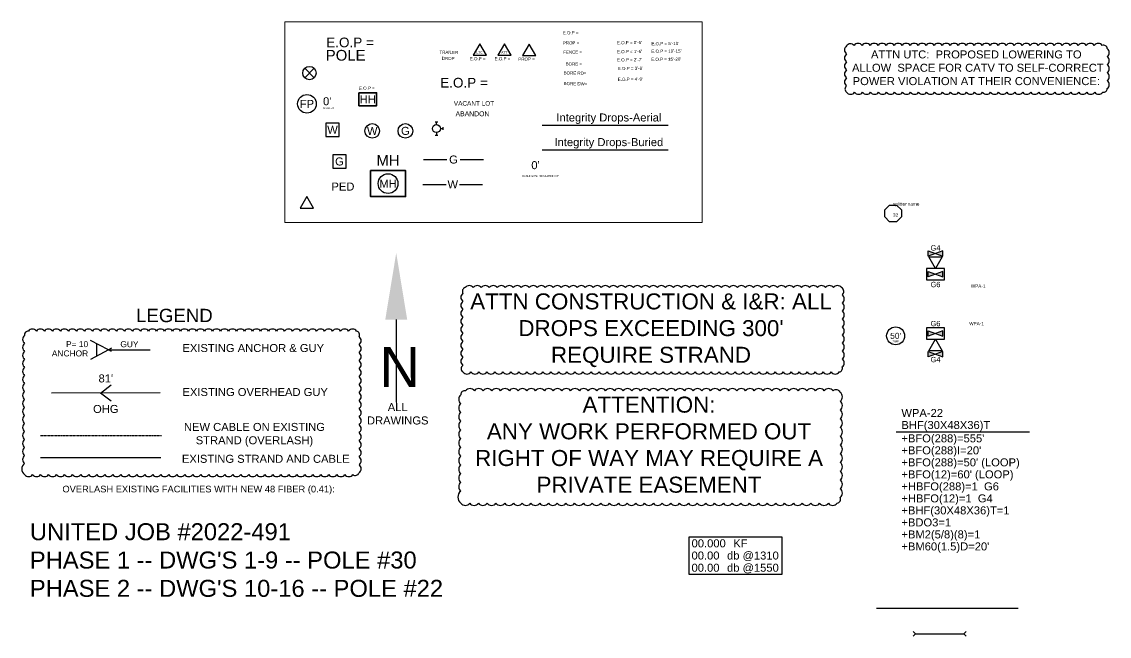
# Model space of a CAD drawing. Header units: inches. Extents: x 29 to 22121, y 36 to 12095.
# Drawn here: x 10843 to 11659, y 6903 to 7364 of the extents above; entities that cross this region are included whole.
import ezdxf
from ezdxf import colors
from ezdxf.entities.mleader import LeaderData, LeaderLine
from ezdxf.enums import TextEntityAlignment as Align
from ezdxf.math import Vec2, Vec3

# ---------------------------------------------------------------- set-up
doc = ezdxf.new("R2018")
doc.units = ezdxf.units.IN
doc.header["$MEASUREMENT"] = 0
doc.linetypes.add('DASHDOT', pattern=[1, 0.5, -0.25, 0, -0.25])
doc.linetypes.add('HIDDEN', pattern=[0.375, 0.25, -0.125])
doc.layers.add('ANNOTATIONS', color=1, linetype='Continuous', lineweight=25)
for name, color, linetype in [('Integrity Attachments-MR', 1, 'Continuous'), ('Integrity Cable-Aerial', 12, 'DASHDOT'), ('Integrity Drops-Aerial', 5, 'HIDDEN'), ('Integrity Drops-Buried', 32, 'HIDDEN'), ('Integrity Existing', 2, 'Continuous'), ('Integrity Map Coils-Buried', 4, 'Continuous'), ('Integrity Notes', 1, 'Continuous'), ('Integrity Pole-Units', 12, 'Continuous'), ('Integrity Proposed', 12, 'Continuous'), ('Integrity Roads-EOP', 250, 'Continuous')]:
    doc.layers.add(name, color=color, linetype=linetype)
doc.styles.add('New TextStyle_0', font='ARIALUNI.ttf', dxfattribs={"height": 0.2})
doc.styles.get("Standard").update_dxf_attribs({"font": 'arial.ttf'})
doc.linetypes.add('FENCELINE1', pattern='A,0.25,-0.1,[133,ltypeshp.shx,S=0.1,R=0,X=-0.1,Y=0],-0.1,1', length=1.45)

# ---------------------------------------------------------------- blocks, each defined once
blk = doc.blocks.new('dbLoss')
blk.add_lwpolyline([(34.71, -28.21), (-34.71, -28.21), (-34.71, 0), (34.71, 0)], close=True)
for s, p in [('KF', (-1.67, -7.96)), ('db @1310', (-6.37, -17.1)), ('db @1550', (-6.37, -26.24))]:
    blk.add_text(s, height=6).set_placement(p)
blk.add_attdef('LOCATION', text='', height=6).set_placement((0, 0), align=Align.BOTTOM_CENTER)
for tag, p in [('KF', (-7.3, -7.96)), ('DB1310', (-12, -17.1)), ('DB1550', (-12, -26.24))]:
    blk.add_attdef(tag, text='', height=6).set_placement(p, align=Align.RIGHT)
at = {"flags": 1}
for tag, p in [('SPLICES', (-5.55, -35.38)), ('CONNECTORS', (-5.55, -44.52)), ('SPLITTER', (-5.55, -53.66))]:
    blk.add_attdef(tag, text='', height=6, dxfattribs=at).set_placement(p, align=Align.RIGHT)
blk = doc.blocks.new('iClosure')
h = blk.add_hatch(color=256)
h.dxf.hatch_style = 1
h.paths.add_polyline_path([(0, 0), (-5.43, 1.97), (-5.43, -1.97)])
h.paths.add_polyline_path([(5.43, 1.97), (0, 0), (5.43, -1.97)])
blk.add_lwpolyline([(5.43, -1.97), (5.43, 1.97), (-5.43, -1.97), (-5.43, 1.97), (5.43, -1.97)])
blk.add_attdef('TYPE', text='', height=4).set_placement((0, 2.75), align=Align.BOTTOM_CENTER)
blk = doc.blocks.new('iLHH')
blk.add_lwpolyline([(-6.69, -4.28), (6.69, -4.28), (6.69, 4.28), (-6.69, 4.28)], close=True)
at = {"flags": 1}
blk.add_attdef('SIZE', text='', height=4, dxfattribs=at).set_placement((-6.81, 20.6), align=Align.TOP_LEFT)
at = {"lineweight": 30, "flags": 106}
blk.add_attdef('NUMBER', text='', height=6, dxfattribs=at).set_placement((0, 11.04), align=Align.MIDDLE_CENTER)
blk = doc.blocks.new('iLPED')
blk.add_lwpolyline([(-5, -8.66), (0, 0), (5, -8.66)], close=True)
at = {"flags": 1}
blk.add_attdef('SIZE', text='', height=4, dxfattribs=at).set_placement((-6.81, -22.07), align=Align.TOP_LEFT)
at = {"lineweight": 30, "flags": 106}
blk.add_attdef('NUMBER', text='', height=6, dxfattribs=at).set_placement((0, -16.77), align=Align.MIDDLE_CENTER)
blk = doc.blocks.new('pole_info')
at = {"flags": 1}
for tag, p in [('POLENUM', (-140.04, 0)), ('POSITION', (-92.75, 0))]:
    blk.add_attdef(tag, p, '', height=6, dxfattribs=at)
for tag, p in [('ITEM1', (0, 0)), ('ITEM2', (41.81, 0))]:
    blk.add_attdef(tag, p, '', height=6)
blk = doc.blocks.new('pole_unit')
at = {"flags": 1}
for tag, p in [('POLENUM', (-140.04, 0)), ('POSITION', (-92.75, 0)), ('DWGNUM', (-45.46, 0))]:
    blk.add_attdef(tag, p, '', height=6, dxfattribs=at)
blk.add_attdef('AMOUNT', (0, 0), '', height=6)
blk = doc.blocks.new('Map coil')
blk.add_circle((0, 0), 9)
blk.add_attdef('LL', text='', height=6).set_placement((0, 0), align=Align.MIDDLE_CENTER)
blk.add_attdef('TYPE', text='', height=2).set_placement((0, -7.2), align=Align.BOTTOM_CENTER)
blk = doc.blocks.new('pwr mh')
at = {"lineweight": 35}
blk.add_lwpolyline([(-13.14, 9.74), (13.14, 9.74), (13.14, -9.74), (-13.14, -9.74)], close=True, dxfattribs=at)
blk.add_circle((0, 0), 7.38)
blk.add_text('MH', height=6).set_placement((0, 0), align=Align.MIDDLE_CENTER)
at = {"lineweight": 35, "flags": 1}
for tag, p in [('TYPE', (0, 35.51)), ('LATLONG', (0, 27.78))]:
    blk.add_attdef(tag, text='', height=6, dxfattribs=at).set_placement(p, align=Align.MIDDLE_CENTER)
at = {"lineweight": 35}
blk.add_attdef('MHNUM', text='', height=8, dxfattribs=at).set_placement((0, 17.41), align=Align.MIDDLE_CENTER)
blk = doc.blocks.new('WV')
at = {"linetype": 'Continuous'}
blk.add_circle((0, 0), 5.5, dxfattribs=at)
blk.add_text('W', height=6, dxfattribs=at).set_placement((0, 0), align=Align.MIDDLE_CENTER)
blk = doc.blocks.new('GV')
at = {"linetype": 'Continuous'}
blk.add_circle((0, 0), 5.5, dxfattribs=at)
blk.add_text('G', height=6, dxfattribs=at).set_placement((0, 0), align=Align.MIDDLE_CENTER)
blk = doc.blocks.new('FH')
for points in [[(-1, 5), (1, 5)], [(0, 3), (0, 5)], [(3, 0), (5, 0)], [(5, -1), (5, 1)], [(-1, -5), (1, -5)], [(0, -3), (0, -5)]]:
    blk.add_lwpolyline(points)
blk.add_circle((0, 0), 3)
blk = doc.blocks.new('GL')
at = {"linetype": 'Continuous'}
for points in [[(-22.4, 0), (-5, 0)], [(5, 0), (22.4, 0)]]:
    blk.add_lwpolyline(points, dxfattribs=at)
blk.add_text('G', height=6, dxfattribs=at).set_placement((0, 0), align=Align.MIDDLE_CENTER)
blk = doc.blocks.new('WM')
at = {"linetype": 'Continuous'}
blk.add_lwpolyline([(-5, -5), (5, -5), (5, 5), (-5, 5)], close=True, dxfattribs=at)
blk.add_text('W', height=6, dxfattribs=at).set_placement((0, 0), align=Align.MIDDLE_CENTER)
blk = doc.blocks.new('GM')
at = {"linetype": 'Continuous'}
blk.add_lwpolyline([(-5, -5), (5, -5), (5, 5), (-5, 5)], close=True, dxfattribs=at)
blk.add_text('G', height=6, dxfattribs=at).set_placement((0, 0), align=Align.MIDDLE_CENTER)
blk = doc.blocks.new('WL')
at = {"linetype": 'Continuous'}
for points in [[(-22.4, 0), (-5, 0)], [(5, 0), (22.4, 0)]]:
    blk.add_lwpolyline(points, dxfattribs=at)
blk.add_text('W', height=6, dxfattribs=at).set_placement((0, 0), align=Align.MIDDLE_CENTER)
blk = doc.blocks.new('PED')
blk.add_lwpolyline([(5, -2.89), (0, 5.77), (-5, -2.89)], close=True)
blk.add_attdef('PEDNUM', text='', height=8).set_placement((27.14, 13.3), align=Align.MIDDLE_CENTER)
at = {"flags": 1}
for tag, p in [('TYPE', (26.48, 0.97)), ('LATLONG', (26.48, -7.53))]:
    blk.add_attdef(tag, text='', height=6, dxfattribs=at).set_placement(p, align=Align.MIDDLE_LEFT)
blk = doc.blocks.new('iSplitter')
blk.add_lwpolyline([(-6.24, 2.58), (-2.58, 6.24), (2.58, 6.24), (6.24, 2.58), (6.24, -2.58), (2.58, -6.24), (-2.58, -6.24), (-6.24, -2.58), (-6.24, 2.58)])
at = {"lineweight": 30, "flags": 104}
blk.add_attdef('CLOSURE', text='', height=6, dxfattribs=at).set_placement((0, 8.24), align=Align.BOTTOM_CENTER)
at = {"lineweight": 30, "flags": 106}
blk.add_attdef('SZ', text='', height=6, dxfattribs=at).set_placement((0, 0), align=Align.MIDDLE_CENTER)
blk = doc.blocks.new('sPole')
for p, q in [((-3.54, 3.54), (3.54, -3.54)), ((-3.54, -3.54), (3.54, 3.54))]:
    blk.add_line(p, q)
blk.add_circle((0, 0), 5)
for tag, p in [('STATUS', (27.14, 24.85)), ('POLENUM', (27.14, 13.3))]:
    blk.add_attdef(tag, text='', height=8).set_placement(p, align=Align.MIDDLE_CENTER)
at = {"flags": 1}
for tag, p in [('OWNER', (26.48, 0.97)), ('OWNER_NUM', (26.48, -7.53)), ('OTHER_NUM', (26.48, -16.04)), ('HEIGHT_CLASS', (26.48, -24.54)), ('YEAR', (26.48, -33.05)), ('LATLONG', (26.48, -41.55)), ('GROUND', (26.48, -50.06))]:
    blk.add_attdef(tag, text='', height=6, dxfattribs=at).set_placement(p, align=Align.MIDDLE_LEFT)
for tag, p in [('NEU', (0.36, -12.43)), ('TF', (0.36, -17.49)), ('ANTENNA', (0.36, -27.61)), ('LP', (0.36, -22.55)), ('SLCIR', (0.36, -32.68)), ('NEW', (0.36, -42.8)), ('SL', (0.36, -37.74)), ('COMM01', (0.36, -47.86)), ('COMM02', (0.36, -52.93)), ('COMM03', (0.36, -57.99)), ('COMM04', (0.36, -63.05)), ('COMM05', (0.36, -68.11)), ('COMM06', (0.36, -73.18)), ('COMM07', (0.36, -78.24)), ('COMM08', (0.36, -83.3)), ('NOTE', (0.36, -88.36))]:
    blk.add_attdef(tag, text='', height=3.37, dxfattribs=at).set_placement(p, align=Align.BOTTOM_CENTER)
at = {"lineweight": 30, "flags": 104}
for tag, p in [('SPLICES', (42.82, -68.14)), ('CABLES', (42.82, -63.07)), ('UNITS', (42.82, -73.19))]:
    blk.add_attdef(tag, text='', height=3.37, dxfattribs=at).set_placement(p, align=Align.BOTTOM_CENTER)
blk = doc.blocks.new('sPed')
blk.add_lwpolyline([(5, -2.89), (0, 5.77), (-5, -2.89)], close=True)
for tag, p in [('STATUS', (27.14, 21.96)), ('PEDNUM', (27.14, 13.3))]:
    blk.add_attdef(tag, text='', height=6).set_placement(p, align=Align.MIDDLE_CENTER)
at = {"flags": 1}
for tag, p in [('TYPE', (26.48, 0.97)), ('LATLONG', (26.48, -5.4)), ('GROUND', (26.48, -11.78))]:
    blk.add_attdef(tag, text='', height=4.5, dxfattribs=at).set_placement(p, align=Align.MIDDLE_LEFT)
at = {"lineweight": 30, "flags": 104}
for tag, p in [('SPLICES', (38.5, -23.53)), ('CABLES', (38.5, -19.73)), ('UNITS', (38.5, -27.32))]:
    blk.add_attdef(tag, text='', height=2.53, dxfattribs=at).set_placement(p, align=Align.BOTTOM_CENTER)
blk = doc.blocks.new('sHH')
at = {"lineweight": 35}
blk.add_lwpolyline([(-6.57, 4.87), (6.57, 4.87), (6.57, -4.87), (-6.57, -4.87)], close=True, dxfattribs=at)
blk.add_text('HH', height=6).set_placement((0, 0), align=Align.MIDDLE_CENTER)
blk.add_attdef('STATUS', text='', height=6).set_placement((0, 20.38), align=Align.MIDDLE_CENTER)
blk.add_attdef('HHNUM', text='', height=6, dxfattribs=at).set_placement((0, 11.72), align=Align.MIDDLE_CENTER)
at = {"lineweight": 35, "flags": 1}
for tag, p in [('TYPE', (19.91, 4.94)), ('LATLONG', (19.91, -0.85))]:
    blk.add_attdef(tag, text='', height=4.5, dxfattribs=at).set_placement(p, align=Align.MIDDLE_LEFT)
at = {"flags": 1}
blk.add_attdef('GROUND', text='', height=4.5, dxfattribs=at).set_placement((19.91, -7.23), align=Align.MIDDLE_LEFT)
at = {"lineweight": 30, "flags": 104}
for tag, p in [('CABLES', (31.98, -16.01)), ('SPLICES', (31.98, -19.81)), ('UNITS', (31.98, -23.6))]:
    blk.add_attdef(tag, text='', height=2.53, dxfattribs=at).set_placement(p, align=Align.BOTTOM_CENTER)
blk = doc.blocks.new('sFP')
blk.add_circle((0, 0), 7)
blk.add_text('FP', height=6).set_placement((0, 0), align=Align.MIDDLE_CENTER)
at = {"lineweight": 35, "flags": 1}
blk.add_attdef('ROUTE', text='', height=6, dxfattribs=at).set_placement((20.24, 24.47), align=Align.MIDDLE_CENTER)
blk.add_attdef('NUMBER', text='', height=6).set_placement((21.32, 15.25), align=Align.MIDDLE_CENTER)
at = {"flags": 1}
for tag, p in [('TYPE', (17.49, -1.23)), ('LATLONG', (17.49, -7.61)), ('GROUND', (17.49, -13.99))]:
    blk.add_attdef(tag, text='', height=4.5, dxfattribs=at).set_placement(p, align=Align.MIDDLE_LEFT)
at = {"lineweight": 30, "flags": 104}
for tag, p in [('SPLICES', (29.51, -25.74)), ('CABLES', (29.51, -21.94)), ('UNITS', (29.51, -29.52))]:
    blk.add_attdef(tag, text='', height=2.53, dxfattribs=at).set_placement(p, align=Align.BOTTOM_CENTER)
blk = doc.blocks.new('ExGuyOL')
for p, q in [((51.5, 0), (9.8, 0)), ((48.4, 1.6), (51.5, 0)), ((48.4, -1.6), (51.5, 0))]:
    blk.add_line(p, q)
for tag, p in [('LH', (30.6, 5.7)), ('GUY', (30.6, -5.7))]:
    blk.add_attdef(tag, text='', height=6, rotation=180).set_placement(p, align=Align.MIDDLE_CENTER)
blk.add_attdef('PULL', text='', height=6, rotation=180).set_placement((71.8, -5.7), align=Align.MIDDLE_RIGHT)
blk = doc.blocks.new('ExAncOL')
for p, q in [((51.5, 0), (69.5, 9.5)), ((51.5, 0), (69.5, -9.5)), ((63, 6.1), (63, -6.1))]:
    blk.add_line(p, q)
at = {"flags": 1}
for tag, p in [('POLE', (39.5, 14.7)), ('ROUTE', (70.3, 14.7))]:
    blk.add_attdef(tag, text='', height=6, rotation=180, dxfattribs=at).set_placement(p, align=Align.MIDDLE_LEFT)
for tag, p in [('ANC', (71.8, 3.6)), ('PULL', (71.8, -5.7))]:
    blk.add_attdef(tag, text='', height=6, rotation=180).set_placement(p, align=Align.MIDDLE_RIGHT)
blk.add_attdef('OWNER', text='', height=6, rotation=180, dxfattribs=at).set_placement((71.8, -14.9), align=Align.MIDDLE_RIGHT)
blk = doc.blocks.new('ohgL')
blk.add_lwpolyline([(-3.91, 6.23), (3.91, 0), (-3.91, -6.23)])
for tag, p in [('TYPE', (0, 16.74)), ('SPAN', (0, -6.14))]:
    blk.add_attdef(tag, text='', height=6, rotation=180).set_placement(p, align=Align.BOTTOM_CENTER)
at = {"flags": 1}
blk.add_attdef('CLR', text='', height=6, rotation=180, dxfattribs=at).set_placement((0, -15.14), align=Align.BOTTOM_CENTER)
blk = doc.blocks.new('cable_span')
at = {"flags": 1}
for tag, p in [('POLENUM', (0, 18)), ('SEGMENT', (0, 9))]:
    blk.add_attdef(tag, text='', height=6, dxfattribs=at).set_placement(p, align=Align.BOTTOM_CENTER)
blk.add_attdef('LENGTH', text='', height=6).set_placement((0, 0), align=Align.BOTTOM_CENTER)
blk = doc.blocks.new('*U148')
at = {"layer": 'Integrity Notes'}
blk.add_line((0, 0), (36, 0), dxfattribs=at)
for points in [[(-1.77, -1.77), (0, 0), (-1.77, 1.77)], [(37.77, -1.76), (36, 0), (37.76, 1.77)]]:
    blk.add_lwpolyline(points, dxfattribs=at)

msp = doc.modelspace()

# ---------------------------------------------------------------- linework, layer by layer
for points in [[(11174.14, 7101.08, 0.520567), (11180.14, 7101.08, 0.520567), (11186.14, 7101.08, 0.520567), (11192.14, 7101.08, 0.520567), (11198.14, 7101.08, 0.520567), (11204.14, 7101.08, 0.520567), (11210.14, 7101.08, 0.520567), (11216.14, 7101.08, 0.520567), (11222.14, 7101.08, 0.520567), (11228.14, 7101.08, 0.520567), (11234.14, 7101.08, 0.520567), (11240.14, 7101.08, 0.520567), (11246.14, 7101.08, 0.520567), (11252.14, 7101.08, 0.520567), (11258.14, 7101.08, 0.520567), (11264.14, 7101.08, 0.520567), (11270.14, 7101.08, 0.520567), (11276.14, 7101.08, 0.520567), (11282.14, 7101.08, 0.520567), (11288.14, 7101.08, 0.520567), (11294.14, 7101.08, 0.520567), (11300.14, 7101.08, 0.520567), (11306.14, 7101.08, 0.520567), (11312.14, 7101.08, 0.520567), (11318.14, 7101.08, 0.520567), (11324.14, 7101.08, 0.520567), (11330.14, 7101.08, 0.520567), (11336.14, 7101.08, 0.520567), (11342.14, 7101.08, 0.520567), (11348.14, 7101.08, 0.520567), (11354.14, 7101.08, 0.520567), (11360.14, 7101.08, 0.520567), (11366.14, 7101.08, 0.520567), (11372.14, 7101.08, 0.520567), (11378.14, 7101.08, 0.520567), (11384.14, 7101.08, 0.520567), (11390.14, 7101.08, 0.520567), (11396.14, 7101.08, 0.520567), (11402.14, 7101.08, 0.520567), (11408.14, 7101.08, 0.520567), (11414.14, 7101.08, 0.520567), (11420.14, 7101.08, 0.520567), (11426.14, 7101.08, 0.520567), (11432.14, 7101.08, 0.520567), (11438.14, 7101.08, 0.520567), (11444.14, 7101.08, 0.520567), (11450.14, 7101.08, 0.520567), (11456.14, 7101.08, 0.520567), (11458.4, 7104.82, 0.520567), (11458.4, 7110.82, 0.520567), (11458.4, 7116.82, 0.520567), (11458.4, 7122.82, 0.520567), (11458.4, 7128.82, 0.520567), (11458.4, 7134.82, 0.520567), (11458.4, 7140.82, 0.520567), (11458.4, 7146.82, 0.520567), (11458.4, 7152.82, 0.520567), (11458.4, 7158.82, 0.520567), (11457.88, 7164.3, 0.520567), (11451.88, 7164.3, 0.520567), (11445.88, 7164.3, 0.520567), (11439.88, 7164.3, 0.520567), (11433.88, 7164.3, 0.520567), (11427.88, 7164.3, 0.520567), (11421.88, 7164.3, 0.520567), (11415.88, 7164.3, 0.520567), (11409.88, 7164.3, 0.520567), (11403.88, 7164.3, 0.520567), (11397.88, 7164.3, 0.520567), (11391.88, 7164.3, 0.520567), (11385.88, 7164.3, 0.520567), (11379.88, 7164.3, 0.520567), (11373.88, 7164.3, 0.520567), (11367.88, 7164.3, 0.520567), (11361.88, 7164.3, 0.520567), (11355.88, 7164.3, 0.520567), (11349.88, 7164.3, 0.520567), (11343.88, 7164.3, 0.520567), (11337.88, 7164.3, 0.520567), (11331.88, 7164.3, 0.520567), (11325.88, 7164.3, 0.520567), (11319.88, 7164.3, 0.520567), (11313.88, 7164.3, 0.520567), (11307.88, 7164.3, 0.520567), (11301.88, 7164.3, 0.520567), (11295.88, 7164.3, 0.520567), (11289.88, 7164.3, 0.520567), (11283.88, 7164.3, 0.520567), (11277.88, 7164.3, 0.520567), (11271.88, 7164.3, 0.520567), (11265.88, 7164.3, 0.520567), (11259.88, 7164.3, 0.520567), (11253.88, 7164.3, 0.520567), (11247.88, 7164.3, 0.520567), (11241.88, 7164.3, 0.520567), (11235.88, 7164.3, 0.520567), (11229.88, 7164.3, 0.520567), (11223.88, 7164.3, 0.520567), (11217.88, 7164.3, 0.520567), (11211.88, 7164.3, 0.520567), (11205.88, 7164.3, 0.520567), (11199.88, 7164.3, 0.520567), (11193.88, 7164.3, 0.520567), (11187.88, 7164.3, 0.520567), (11181.88, 7164.3, 0.520567), (11175.88, 7164.3, 0.520567), (11174.14, 7160.03, 0.520567), (11174.14, 7154.03, 0.520567), (11174.14, 7148.03, 0.520567), (11174.14, 7142.03, 0.520567), (11174.14, 7136.03, 0.520567), (11174.14, 7130.03, 0.520567), (11174.14, 7124.03, 0.520567), (11174.14, 7118.03, 0.520567), (11174.14, 7112.03, 0.520567), (11174.14, 7106.03, 0.520567)], [(10845.64, 7024.21, 0.520567), (10851.64, 7024.21, 0.520567), (10857.64, 7024.21, 0.520567), (10863.64, 7024.21, 0.520567), (10869.64, 7024.21, 0.520567), (10875.64, 7024.21, 0.520567), (10881.64, 7024.21, 0.520567), (10887.64, 7024.21, 0.520567), (10893.64, 7024.21, 0.520567), (10899.64, 7024.21, 0.520567), (10905.64, 7024.21, 0.520567), (10911.64, 7024.21, 0.520567), (10917.64, 7024.21, 0.520567), (10923.64, 7024.21, 0.520567), (10929.64, 7024.21, 0.520567), (10935.64, 7024.21, 0.520567), (10941.64, 7024.21, 0.520567), (10947.64, 7024.21, 0.520567), (10953.64, 7024.21, 0.520567), (10959.64, 7024.21, 0.520567), (10965.64, 7024.21, 0.520567), (10971.64, 7024.21, 0.520567), (10977.64, 7024.21, 0.520567), (10983.64, 7024.21, 0.520567), (10989.64, 7024.21, 0.520567), (10995.64, 7024.21, 0.520567), (11001.64, 7024.21, 0.520567), (11007.64, 7024.21, 0.520567), (11013.64, 7024.21, 0.520567), (11019.64, 7024.21, 0.520567), (11025.64, 7024.21, 0.520567), (11031.64, 7024.21, 0.520567), (11037.64, 7024.21, 0.520567), (11043.64, 7024.21, 0.520567), (11049.64, 7024.21, 0.520567), (11055.64, 7024.21, 0.520567), (11061.64, 7024.21, 0.520567), (11067.64, 7024.21, 0.520567), (11073.64, 7024.21, 0.520567), (11079.64, 7024.21, 0.520567), (11085.64, 7024.21, 0.520567), (11091.64, 7024.21, 0.520567), (11096.31, 7025.53, 0.520567), (11096.31, 7031.53, 0.520567), (11096.31, 7037.53, 0.520567), (11096.31, 7043.53, 0.520567), (11096.31, 7049.53, 0.520567), (11096.31, 7055.53, 0.520567), (11096.31, 7061.53, 0.520567), (11096.31, 7067.53, 0.520567), (11096.31, 7073.53, 0.520567), (11096.31, 7079.53, 0.520567), (11096.31, 7085.53, 0.520567), (11096.31, 7091.53, 0.520567), (11096.31, 7097.53, 0.520567), (11096.31, 7103.53, 0.520567), (11096.31, 7109.53, 0.520567), (11096.31, 7115.53, 0.520567), (11096.31, 7121.53, 0.520567), (11096.31, 7127.53, 0.520567), (11094.45, 7131.67, 0.520567), (11088.45, 7131.67, 0.520567), (11082.45, 7131.67, 0.520567), (11076.45, 7131.67, 0.520567), (11070.45, 7131.67, 0.520567), (11064.45, 7131.67, 0.520567), (11058.45, 7131.67, 0.520567), (11052.45, 7131.67, 0.520567), (11046.45, 7131.67, 0.520567), (11040.45, 7131.67, 0.520567), (11034.45, 7131.67, 0.520567), (11028.45, 7131.67, 0.520567), (11022.45, 7131.67, 0.520567), (11016.45, 7131.67, 0.520567), (11010.45, 7131.67, 0.520567), (11004.45, 7131.67, 0.520567), (10998.45, 7131.67, 0.520567), (10992.45, 7131.67, 0.520567), (10986.45, 7131.67, 0.520567), (10980.45, 7131.67, 0.520567), (10974.45, 7131.67, 0.520567), (10968.45, 7131.67, 0.520567), (10962.45, 7131.67, 0.520567), (10956.45, 7131.67, 0.520567), (10950.45, 7131.67, 0.520567), (10944.45, 7131.67, 0.520567), (10938.45, 7131.67, 0.520567), (10932.45, 7131.67, 0.520567), (10926.45, 7131.67, 0.520567), (10920.45, 7131.67, 0.520567), (10914.45, 7131.67, 0.520567), (10908.45, 7131.67, 0.520567), (10902.45, 7131.67, 0.520567), (10896.45, 7131.67, 0.520567), (10890.45, 7131.67, 0.520567), (10884.45, 7131.67, 0.520567), (10878.45, 7131.67, 0.520567), (10872.45, 7131.67, 0.520567), (10866.45, 7131.67, 0.520567), (10860.45, 7131.67, 0.520567), (10854.45, 7131.67, 0.520567), (10848.45, 7131.67, 0.520567), (10845.64, 7128.49, 0.520567), (10845.64, 7122.49, 0.520567), (10845.64, 7116.49, 0.520567), (10845.64, 7110.49, 0.520567), (10845.64, 7104.49, 0.520567), (10845.64, 7098.49, 0.520567), (10845.64, 7092.49, 0.520567), (10845.64, 7086.49, 0.520567), (10845.64, 7080.49, 0.520567), (10845.64, 7074.49, 0.520567), (10845.64, 7068.49, 0.520567), (10845.64, 7062.49, 0.520567), (10845.64, 7056.49, 0.520567), (10845.64, 7050.49, 0.520567), (10845.64, 7044.49, 0.520567), (10845.64, 7038.49, 0.520567), (10845.64, 7032.49, 0.520567)], [(11172.66, 7002.84, 0.520567), (11179.22, 7002.84, 0.520567), (11185.77, 7002.84, 0.520567), (11192.33, 7002.84, 0.520567), (11198.89, 7002.84, 0.520567), (11205.44, 7002.84, 0.520567), (11212, 7002.84, 0.520567), (11218.56, 7002.84, 0.520567), (11225.11, 7002.84, 0.520567), (11231.67, 7002.84, 0.520567), (11238.23, 7002.84, 0.520567), (11244.78, 7002.84, 0.520567), (11251.34, 7002.84, 0.520567), (11257.89, 7002.84, 0.520567), (11264.45, 7002.84, 0.520567), (11271.01, 7002.84, 0.520567), (11277.56, 7002.84, 0.520567), (11284.12, 7002.84, 0.520567), (11290.68, 7002.84, 0.520567), (11297.23, 7002.84, 0.520567), (11303.79, 7002.84, 0.520567), (11310.35, 7002.84, 0.520567), (11316.9, 7002.84, 0.520567), (11323.46, 7002.84, 0.520567), (11330.02, 7002.84, 0.520567), (11336.57, 7002.84, 0.520567), (11343.13, 7002.84, 0.520567), (11349.69, 7002.84, 0.520567), (11356.24, 7002.84, 0.520567), (11362.8, 7002.84, 0.520567), (11369.36, 7002.84, 0.520567), (11375.91, 7002.84, 0.520567), (11382.47, 7002.84, 0.520567), (11389.03, 7002.84, 0.520567), (11395.58, 7002.84, 0.520567), (11402.14, 7002.84, 0.520567), (11408.7, 7002.84, 0.520567), (11415.25, 7002.84, 0.520567), (11421.81, 7002.84, 0.520567), (11428.36, 7002.84, 0.520567), (11434.92, 7002.84, 0.520567), (11441.48, 7002.84, 0.520567), (11448.03, 7002.84, 0.520567), (11454.59, 7002.84, 0.520567), (11456.92, 7007.06, 0.520567), (11456.92, 7013.62, 0.520567), (11456.92, 7020.18, 0.520567), (11456.92, 7026.73, 0.520567), (11456.92, 7033.29, 0.520567), (11456.92, 7039.85, 0.520567), (11456.92, 7046.4, 0.520567), (11456.92, 7052.96, 0.520567), (11456.92, 7059.52, 0.520567), (11456.92, 7066.07, 0.520567), (11456.92, 7072.63, 0.520567), (11456.92, 7079.18, 0.520567), (11456.92, 7085.74, 0.520567), (11451.56, 7086.94, 0.520567), (11445, 7086.94, 0.520567), (11438.45, 7086.94, 0.520567), (11431.89, 7086.94, 0.520567), (11425.34, 7086.94, 0.520567), (11418.78, 7086.94, 0.520567), (11412.22, 7086.94, 0.520567), (11405.67, 7086.94, 0.520567), (11399.11, 7086.94, 0.520567), (11392.55, 7086.94, 0.520567), (11386, 7086.94, 0.520567), (11379.44, 7086.94, 0.520567), (11372.88, 7086.94, 0.520567), (11366.33, 7086.94, 0.520567), (11359.77, 7086.94, 0.520567), (11353.21, 7086.94, 0.520567), (11346.66, 7086.94, 0.520567), (11340.1, 7086.94, 0.520567), (11333.54, 7086.94, 0.520567), (11326.99, 7086.94, 0.520567), (11320.43, 7086.94, 0.520567), (11313.87, 7086.94, 0.520567), (11307.32, 7086.94, 0.520567), (11300.76, 7086.94, 0.520567), (11294.2, 7086.94, 0.520567), (11287.65, 7086.94, 0.520567), (11281.09, 7086.94, 0.520567), (11274.53, 7086.94, 0.520567), (11267.98, 7086.94, 0.520567), (11261.42, 7086.94, 0.520567), (11254.87, 7086.94, 0.520567), (11248.31, 7086.94, 0.520567), (11241.75, 7086.94, 0.520567), (11235.2, 7086.94, 0.520567), (11228.64, 7086.94, 0.520567), (11222.08, 7086.94, 0.520567), (11215.53, 7086.94, 0.520567), (11208.97, 7086.94, 0.520567), (11202.41, 7086.94, 0.520567), (11195.86, 7086.94, 0.520567), (11189.3, 7086.94, 0.520567), (11182.74, 7086.94, 0.520567), (11176.19, 7086.94, 0.520567), (11172.66, 7083.91, 0.520567), (11172.66, 7077.35, 0.520567), (11172.66, 7070.8, 0.520567), (11172.66, 7064.24, 0.520567), (11172.66, 7057.68, 0.520567), (11172.66, 7051.13, 0.520567), (11172.66, 7044.57, 0.520567), (11172.66, 7038.01, 0.520567), (11172.66, 7031.46, 0.520567), (11172.66, 7024.9, 0.520567), (11172.66, 7018.34, 0.520567), (11172.66, 7011.79, 0.520567)]]:
    msp.add_lwpolyline(points, format="xyb", close=True)
at = {"layer": 'ANNOTATIONS', "lineweight": 0, "elevation": 0.27, "flags": 128}
msp.add_lwpolyline([(11040.61, 7363.56), (11040.61, 7213.11), (11353.57, 7213.11), (11353.57, 7363.56)], close=True, dxfattribs=at)
at = {"layer": 'Integrity Cable-Aerial'}
msp.add_line((10857.63, 7053.54), (10948.1, 7053.54), dxfattribs=at)
at = {"layer": 'Integrity Drops-Aerial'}
msp.add_lwpolyline([(11233.53, 7286.08), (11283.53, 7286.08), (11327.91, 7286.08)], dxfattribs=at)
at = {"layer": 'Integrity Drops-Buried'}
msp.add_lwpolyline([(11233.53, 7267.61), (11283.53, 7267.61), (11327.91, 7267.61)], dxfattribs=at)
at = {"layer": 'Integrity Existing', "flags": 128}
for points in [[(10947.21, 7085.34), (10865.77, 7085.3)], [(10947.84, 7036.77), (10857.41, 7036.75)]]:
    msp.add_lwpolyline(points, dxfattribs=at)
at = {"layer": 'Integrity Notes'}
msp.add_lwpolyline([(11461.68, 7310.78, 0.520567), (11467.68, 7310.78, 0.520567), (11473.68, 7310.78, 0.520567), (11479.68, 7310.78, 0.520567), (11485.68, 7310.78, 0.520567), (11491.68, 7310.78, 0.520567), (11497.68, 7310.78, 0.520567), (11503.68, 7310.78, 0.520567), (11509.68, 7310.78, 0.520567), (11515.68, 7310.78, 0.520567), (11521.68, 7310.78, 0.520567), (11527.68, 7310.78, 0.520567), (11533.68, 7310.78, 0.520567), (11539.68, 7310.78, 0.520567), (11545.68, 7310.78, 0.520567), (11551.68, 7310.78, 0.520567), (11557.68, 7310.78, 0.520567), (11563.68, 7310.78, 0.520567), (11569.68, 7310.78, 0.520567), (11575.68, 7310.78, 0.520567), (11581.68, 7310.78, 0.520567), (11587.68, 7310.78, 0.520567), (11593.68, 7310.78, 0.520567), (11599.68, 7310.78, 0.520567), (11605.68, 7310.78, 0.520567), (11611.68, 7310.78, 0.520567), (11617.68, 7310.78, 0.520567), (11623.68, 7310.78, 0.520567), (11629.68, 7310.78, 0.520567), (11635.68, 7310.78, 0.520567), (11641.68, 7310.78, 0.520567), (11647.68, 7310.78, 0.520567), (11653.68, 7310.78, 0.520567), (11657, 7313.45, 0.520567), (11657, 7319.45, 0.520567), (11657, 7325.45, 0.520567), (11657, 7331.45, 0.520567), (11657, 7337.45, 0.520567), (11657, 7343.45, 0.520567), (11653.34, 7345.79, 0.520567), (11647.34, 7345.79, 0.520567), (11641.34, 7345.79, 0.520567), (11635.34, 7345.79, 0.520567), (11629.34, 7345.79, 0.520567), (11623.34, 7345.79, 0.520567), (11617.34, 7345.79, 0.520567), (11611.34, 7345.79, 0.520567), (11605.34, 7345.79, 0.520567), (11599.34, 7345.79, 0.520567), (11593.34, 7345.79, 0.520567), (11587.34, 7345.79, 0.520567), (11581.34, 7345.79, 0.520567), (11575.34, 7345.79, 0.520567), (11569.34, 7345.79, 0.520567), (11563.34, 7345.79, 0.520567), (11557.34, 7345.79, 0.520567), (11551.34, 7345.79, 0.520567), (11545.34, 7345.79, 0.520567), (11539.34, 7345.79, 0.520567), (11533.34, 7345.79, 0.520567), (11527.34, 7345.79, 0.520567), (11521.34, 7345.79, 0.520567), (11515.34, 7345.79, 0.520567), (11509.34, 7345.79, 0.520567), (11503.34, 7345.79, 0.520567), (11497.34, 7345.79, 0.520567), (11491.34, 7345.79, 0.520567), (11485.34, 7345.79, 0.520567), (11479.34, 7345.79, 0.520567), (11473.34, 7345.79, 0.520567), (11467.34, 7345.79, 0.520567), (11461.68, 7345.45, 0.520567), (11461.68, 7339.45, 0.520567), (11461.68, 7333.45, 0.520567), (11461.68, 7327.45, 0.520567), (11461.68, 7321.45, 0.520567), (11461.68, 7315.45, 0.520567)], format="xyb", close=True, dxfattribs=at)
at = {"layer": 'Integrity Proposed'}
msp.add_lwpolyline([(11498.78, 7056.35), (11598.78, 7056.35)], dxfattribs=at)
at = {"layer": 'Integrity Roads-EOP', "linetype": 'FENCELINE1', "flags": 128}
msp.add_lwpolyline([(11484.12, 6924.14), (11590.34, 6924.14)], dxfattribs=at)

# ---------------------------------------------------------------- block references
ref = msp.add_blockref('iSplitter', (11496.53, 7219.96))
lines = msp.add_mtext('32', dxfattribs={"insert": (11496.53, 7219.96), "char_height": 2.5, "attachment_point": 1})
ref.add_attrib('SZ', '', (11496.53, 7219.96), dxfattribs={"flags": 104}).embed_mtext(lines)
lines = msp.add_mtext('splitter name', dxfattribs={"insert": (11496.53, 7228.19), "char_height": 2.5, "attachment_point": 1})
ref.add_attrib('CLOSURE', '', (11496.53, 7228.19), dxfattribs={"flags": 104}).embed_mtext(lines)
msp.add_blockref('dbLoss', (11378.45, 6977.63)).add_auto_attribs({'KF': '00.000', 'DB1310': '00.00', 'DB1550': '00.00'})
at = {"layer": 'ANNOTATIONS', "lineweight": 0}
for p in [(11186.7, 7341.31), (11205.26, 7341.31)]:
    msp.add_blockref('PED', p, dxfattribs=at)
at = {"layer": 'ANNOTATIONS'}
for name, p in [('sPed', (11223.86, 7341.05)), ('sFP', (11057.24, 7302.04)), ('sHH', (11102.8, 7305.47)), ('WM', (11076.41, 7282.57)), ('WV', (11106.17, 7281.78)), ('GV', (11131.01, 7281.78)), ('FH', (11154.26, 7283.46)), ('GM', (11081.59, 7258.87)), ('GL', (11167.06, 7260.3)), ('WL', (11166.53, 7241.68))]:
    msp.add_blockref(name, p, dxfattribs=at)
for name, p, values in [('sPole', (11059.11, 7325.14, 0.27), {'POLENUM': 'POLE'}), ('cable_span', (11072.44, 7299.19), {'LENGTH': "0'"}), ('pwr mh', (11118.02, 7242.25), {'MHNUM': 'MH'}), ('cable_span', (11228.55, 7251.3), {'LENGTH': "0'"}), ('sPed', (11057.07, 7226.74), {'PEDNUM': 'PED'})]:
    msp.add_blockref(name, p, dxfattribs=at).add_auto_attribs(values)
at = {"layer": 'Integrity Existing', "xscale": 0.75, "yscale": 0.75, "zscale": 0.75, "rotation": 179.9198610716448}
for name, values in [('ExAncOL', {'ANC': 'ANCHOR', 'PULL': 'P= 10'}), ('ExGuyOL', {'GUY': 'GUY'})]:
    msp.add_blockref(name, (10947.12, 7117.59), dxfattribs=at).add_auto_attribs(values)
at = {"layer": 'Integrity Existing', "rotation": 180.0233222829792}
msp.add_blockref('ohgL', (10906.49, 7085.32), dxfattribs=at).add_auto_attribs({'SPAN': "81'", 'TYPE': 'OHG'})
at = {"layer": 'Integrity Map Coils-Buried', "xscale": 0.75, "yscale": 0.75, "zscale": 0.75}
msp.add_blockref('Map coil', (11498.48, 7128.17), dxfattribs=at).add_auto_attribs({'LL': "50'", 'TYPE': '288F'})
at = {"layer": 'Integrity Notes'}
msp.add_blockref('*U148', (11513.47, 6904.8), dxfattribs=at)
at = {"layer": 'Integrity Pole-Units'}
for p, values in [((11502.78, 7048.35), {'AMOUNT': "+BFO(288)=555'"}), ((11502.78, 7039.35), {'AMOUNT': "+BFO(288)I=20'"}), ((11502.78, 7030.35), {'AMOUNT': "+BFO(288)=50' (LOOP)"}), ((11502.78, 7021.35), {'AMOUNT': "+BFO(12)=60' (LOOP)"}), ((11502.78, 7012.35), {'AMOUNT': '+HBFO(288)=1  G6'}), ((11502.78, 7003.35), {'AMOUNT': '+HBFO(12)=1  G4'}), ((11502.78, 6994.35), {'AMOUNT': '+BHF(30X48X36)T=1'}), ((11502.78, 6985.35), {'AMOUNT': '+BDO3=1'}), ((11502.78, 6976.35), {'AMOUNT': '+BM2(5/8)(8)=1'}), ((11502.78, 6967.35), {'AMOUNT': "+BM60(1.5)D=20'"})]:
    msp.add_blockref('pole_unit', p, dxfattribs=at).add_auto_attribs(values)
at = {"layer": 'Integrity Proposed'}
ref = msp.add_blockref('iClosure', (11528.34, 7189.88), dxfattribs=at)
ref.add_attrib('TYPE', 'G4', dxfattribs={"layer": '0', "height": 4}).set_placement((11528.34, 7190.87), align=Align.BOTTOM_CENTER)
at = {"layer": 'Integrity Proposed', "rotation": 180}
msp.add_blockref('iLPED', (11528.34, 7178.74), dxfattribs=at)
at = {"layer": 'Integrity Proposed'}
ref = msp.add_blockref('iLHH', (11528.34, 7174.47), dxfattribs=at)
lines = msp.add_mtext('WPA-1', dxfattribs={"layer": '0', "insert": (11554.84, 7166.68), "char_height": 2.5, "attachment_point": 1})
ref.add_attrib('NUMBER', '', (11554.84, 7166.68), dxfattribs={"flags": 104}).embed_mtext(lines)
ref = msp.add_blockref('iClosure', (11528.34, 7174.47), dxfattribs=at)
ref.add_attrib('TYPE', 'G6', dxfattribs={"layer": '0', "height": 4}).set_placement((11528.34, 7163.44), align=Align.BOTTOM_CENTER)
ref = msp.add_blockref('iLHH', (11528.34, 7129.88), dxfattribs=at)
lines = msp.add_mtext('WPA-1', dxfattribs={"layer": '0', "insert": (11553.63, 7138.6), "char_height": 2.5, "attachment_point": 1})
ref.add_attrib('NUMBER', '', (11553.63, 7138.6), dxfattribs={"flags": 104}).embed_mtext(lines)
ref = msp.add_blockref('iClosure', (11528.34, 7129.88), dxfattribs=at)
ref.add_attrib('TYPE', 'G6', dxfattribs={"layer": '0', "height": 4}).set_placement((11528.34, 7134.16), align=Align.BOTTOM_CENTER)
msp.add_blockref('iLPED', (11528.34, 7125.6), dxfattribs=at)
ref = msp.add_blockref('iClosure', (11528.34, 7114.44), dxfattribs=at)
ref.add_attrib('TYPE', 'G4', dxfattribs={"layer": '0', "height": 4}).set_placement((11528.34, 7107.19), align=Align.BOTTOM_CENTER)
for p, values in [((11502.78, 7067.35), {'ITEM1': 'WPA-22'}), ((11502.78, 7058.35), {'ITEM1': 'BHF(30X48X36)T'})]:
    msp.add_blockref('pole_info', p, dxfattribs=at).add_auto_attribs(values)

# ---------------------------------------------------------------- texts
for s, width, gutter_width, insert, char_height, attachment_point in [("ATTN CONSTRUCTION & I&R: ALL DROPS EXCEEDING 300' REQUIRE STRAND", 276.3492, 30, (11315.11, 7159.98), 12, 2), ('LEGEND', 136.9395, 1, (10929.17, 7148.43), 10, 1), ('EXISTING ANCHOR & GUY', 147.1102, 1, (10963.91, 7122.04), 6, 1), ('EXISTING OVERHEAD GUY', 147.1102, 1, (10963.95, 7089.06), 6, 1), ('ALL \\PDRAWINGS', 161.1839, 125.25, (11125.27, 7077.76), 6, 2), ('ATTENTION:\\PANY WORK PERFORMED OUT RIGHT OF WAY MAY REQUIRE A PRIVATE EASEMENT', 276.3492, 30, (11313.63, 7082.62), 12, 2), ('NEW CABLE ON EXISTING STRAND (OVERLASH)', 107.1663, 1, (11017.91, 7062.9), 6, 2), ('EXISTING STRAND AND CABLE', 147.1102, 1, (10963.51, 7039.01), 6, 1), ('OVERLASH EXISTING FACILITIES WITH NEW 48 FIBER (0.41):', 330.4083, 1, (10873.95, 7015.83), 5, 1)]:
    msp.add_mtext_dynamic_manual_height_columns(s, width=width, gutter_width=gutter_width, heights=[0], dxfattribs=dict(insert=insert, char_height=char_height, attachment_point=attachment_point))
at = {"layer": 'ANNOTATIONS', "lineweight": 0, "style": 'New TextStyle_0'}
for s, height, rotation, p in [('E.O.P = ', 2.378, 0.64197, (11249.04, 7354.06, 0.27)), ('PROP = ', 2.378, 0.64197, (11249.05, 7346.48, 0.27)), ('E.O.P = 0’-5’', 2.3779, 0.64197, (11289.58, 7346.64)), ('E.O.P = 5’-10’', 2.3779, 0.64197, (11315.42, 7345.9)), ('TRAILER', 2.378, 359.20865, (11156.56, 7339.51)), ('DROP', 2.378, 359.20865, (11158.26, 7334.92)), ('E.O.P = ', 2.378, 0.64197, (11179.35, 7334.64)), ('LTC', 1.693, 0.64197, (11184.35, 7339.69)), ('E.O.P = ', 2.378, 0.64197, (11197.92, 7334.64)), ('ATT', 1.693, 0.64197, (11202.92, 7339.69)), ('PROP = ', 2.378, 0.64197, (11215.71, 7334.34)), ('FENCE = ', 2.378, 0.64197, (11249.31, 7339.57)), ('E.O.P = 1’-6’', 2.3779, 0.64197, (11289.61, 7339.95)), ('E.O.P = 2’-7’', 2.3779, 0.64197, (11289.65, 7333.77)), ('E.O.P = 15’-20’', 2.3779, 0.64197, (11315.25, 7334.15)), ('E.O.P = 10’-15’', 2.3779, 0.64197, (11315.38, 7340.22)), ('BORE = ', 2.378, 359.20865, (11251.1, 7330.8)), ('E.O.P = 3’-8’', 2.3779, 0.64197, (11290.26, 7327.31)), ('BORE RD= ', 2.378, 359.20865, (11249.58, 7324.03)), ('E.O.P = 4’-9’', 2.3779, 0.64197, (11290.21, 7319.19)), ('E.O.P = ', 2.378, 0.64197, (11096.26, 7312.53, 0.27)), ('BORE DW= ', 2.378, 359.20865, (11249.59, 7316.09))]:
    msp.add_text(s, height=height, rotation=rotation, dxfattribs=at).set_placement(p)
for s, height, p in [('E.O.P = ', 7.251, (11071.68, 7344.44)), ('E.O.P = ', 7.251, (11157.09, 7314.28)), ('VACANT LOT', 3.442, (11167.34, 7300.67)), ('ABANDON', 3.671, (11168.62, 7292.76, 0.27))]:
    msp.add_text(s, height=height, dxfattribs=at).set_placement(p)
at = {"layer": 'ANNOTATIONS', "lineweight": 0, "attachment_point": 1, "style": 'New TextStyle_0'}
for s, insert, char_height in [('FP DISTANCE', (11069.19, 7299.11), 0.8981), ('CABLE SPAN MEASUREMENT', (11218.51, 7248.65), 1.3854)]:
    msp.add_mtext(s, dxfattribs=dict(at, insert=insert, char_height=char_height))
at = {"layer": 'Integrity Attachments-MR', "insert": (10849.56, 6987.74), "char_height": 12.7283, "attachment_point": 1}
msp.add_mtext_dynamic_manual_height_columns("UNITED JOB #2022-491\\PPHASE 1 -- DWG'S 1-9 -- POLE #30\\PPHASE 2 -- DWG'S 10-16 -- POLE #22", width=398.1436, gutter_width=63.64, heights=[230.38], dxfattribs=at)
at = {"layer": 'Integrity Drops-Aerial'}
msp.add_text('Integrity Drops-Aerial', height=6, dxfattribs=at).set_placement((11283.53, 7287.02), align=Align.BOTTOM_CENTER)
at = {"layer": 'Integrity Drops-Buried'}
msp.add_text('Integrity Drops-Buried', height=6, dxfattribs=at).set_placement((11283.53, 7268.56), align=Align.BOTTOM_CENTER)
at = {"layer": 'Integrity Notes'}
for s, width, gutter_width, insert, char_height, attachment_point in [('ATTN UTC:  PROPOSED LOWERING TO\\P ALLOW  SPACE FOR CATV TO SELF-CORRECT \\PPOWER VIOLATION AT THEIR CONVENIENCE:', 314.8294, 58.33, (11558.93, 7342.08), 6, 2), ('N', 104.7133, 1, (11111.67, 7119.8), 30, 1)]:
    msp.add_mtext_dynamic_manual_height_columns(s, width=width, gutter_width=gutter_width, heights=[0], dxfattribs=dict(at, insert=insert, char_height=char_height, attachment_point=attachment_point))

# ---------------------------------------------------------------- leaders
ml = msp.add_multileader_mtext('Standard', dxfattribs=at)
ml.set_content('', color=256)
ml.set_leader_properties()
ml.build(insert=Vec2(0, 0))
ml.multileader.update_dxf_attribs({"dogleg_length": 0.36, "arrow_head_size": 50})
ctx = ml.context
ctx.base_point, ctx.char_height, ctx.arrow_head_size, ctx.landing_gap_size, ctx.plane_origin = Vec3(11124.52, 7078.42), 0.18, 50, 0.09, Vec3(11124.16, 7190.31)
notes = []
notes.append((ctx, [(0, (1, 1, 0), (11124.16, 7078.42), (1, 0), 0.36, [(0, [(11124.16, 7190.31)], 0, [])])]))
ctx.mtext.insert, ctx.mtext.flow_direction = Vec3(11124.61, 7078.51), 5
for ctx, leaders in notes:
    for number, flags, end, landing, length, lines in leaders:
        leader = LeaderData()
        leader.index, (leader.has_last_leader_line, leader.has_dogleg_vector, leader.attachment_direction) = number, flags
        leader.last_leader_point, leader.dogleg_vector, leader.dogleg_length = Vec3(end), Vec3(landing), length
        for number, points, colour, breaks in lines:
            line = LeaderLine()
            line.index, line.vertices, line.color, line.breaks = number, Vec3.list(points), colors.encode_raw_color(colour), breaks
            leader.lines.append(line)
        ctx.leaders.append(leader)

doc.saveas('drawing.dxf')
